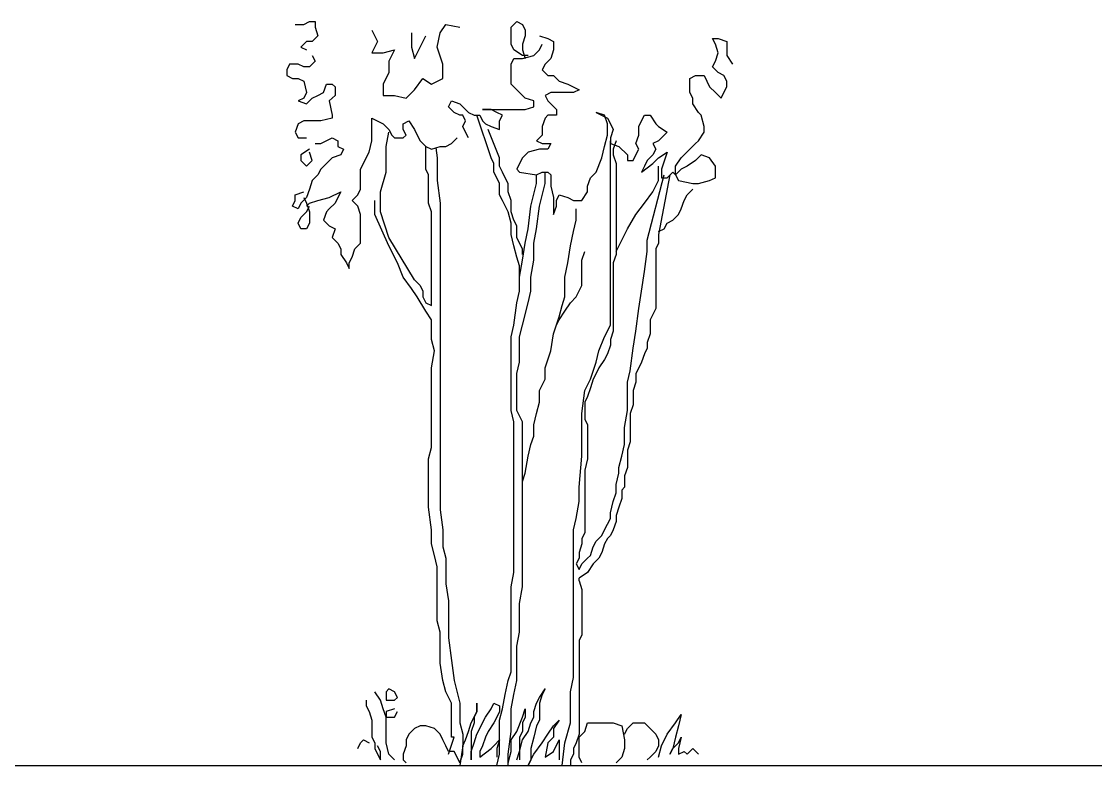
# Model space of a CAD drawing. Header units: millimetres. Extents: x 13268 to 164478, y 289082 to 363688.
# Drawn here: x 115502 to 128164, y 328505 to 337274 of the extents above; entities that cross this region are included whole.
import ezdxf

# ---------------------------------------------------------------- set-up
doc = ezdxf.new("R2010")
doc.units = ezdxf.units.MM
doc.layers.add('www.cad-blocks.net', color=7, linetype='Continuous')

# ---------------------------------------------------------------- blocks, each defined once
blk = doc.blocks.new('A$C5914382B')
for p, q in [((201, 8735), (268, 8769)), ((268, 8769), (335, 8769)), ((335, 8769), (335, 8702)), ((2644, 8702), (2711, 8769)), ((2711, 8769), (2778, 8735)), ((100, 8735), (201, 8735)), ((335, 8702), (368, 8601)), ((1004, 8668), (1071, 8534)), ((1472, 8635), (1472, 8468)), ((1774, 8468), (1807, 8635)), ((1807, 8635), (1874, 8735)), ((1874, 8735), (2041, 8702)), ((2644, 8635), (2644, 8702)), ((2644, 8501), (2644, 8635)), ((2778, 8735), (2811, 8668)), ((2811, 8668), (2811, 8601)), ((234, 8534), (167, 8468)), ((301, 8534), (234, 8534)), ((368, 8601), (301, 8534)), ((1071, 8534), (1004, 8401)), ((1573, 8468), (1640, 8601)), ((2677, 8434), (2644, 8501)), ((2811, 8601), (2778, 8501)), ((2778, 8501), (2778, 8434)), ((2979, 8601), (3079, 8568)), ((2979, 8434), (3012, 8501)), ((3079, 8568), (3146, 8534)), ((3146, 8534), (3146, 8434)), ((5053, 8501), (5020, 8568)), ((5020, 8568), (5087, 8568)), ((5087, 8401), (5053, 8501)), ((5087, 8568), (5187, 8534)), ((5187, 8534), (5187, 8434)), ((167, 8468), (234, 8434)), ((301, 8367), (335, 8300)), ((1004, 8401), (1138, 8401)), ((1138, 8401), (1272, 8434)), ((1272, 8434), (1205, 8300)), ((1472, 8468), (1506, 8334)), ((1506, 8334), (1573, 8468)), ((1841, 8267), (1774, 8468)), ((2778, 8367), (2677, 8434)), ((2778, 8434), (2811, 8334)), ((2778, 8334), (2912, 8367)), ((2845, 8367), (2778, 8367)), ((2912, 8367), (2979, 8434)), ((3146, 8434), (3112, 8334)), ((5053, 8300), (5087, 8401)), ((5187, 8434), (5187, 8367)), ((5187, 8367), (5254, 8267)), ((33, 8267), (0, 8200)), ((134, 8267), (33, 8267)), ((201, 8233), (134, 8267)), ((268, 8233), (201, 8233)), ((335, 8300), (268, 8233)), ((1205, 8300), (1205, 8166)), ((1841, 8099), (1841, 8267)), ((2644, 8267), (2677, 8334)), ((2644, 8200), (2644, 8267)), ((2677, 8334), (2778, 8334)), ((3045, 8267), (3012, 8200)), ((3112, 8334), (3045, 8267)), ((5020, 8233), (5053, 8300)), ((5087, 8166), (5020, 8233)), ((0, 8200), (0, 8133)), ((0, 8133), (67, 8099)), ((1205, 8166), (1138, 8032)), ((2644, 8032), (2644, 8200)), ((3012, 8200), (3079, 8133)), ((3079, 8133), (3146, 8133)), ((3146, 8133), (3213, 8066)), ((4752, 8099), (4819, 8133)), ((4819, 8133), (4920, 8133)), ((4920, 8133), (4953, 8066)), ((5154, 8133), (5087, 8166)), ((5187, 8066), (5154, 8133)), ((67, 8099), (134, 8099)), ((134, 8099), (201, 8066)), ((201, 8066), (234, 7932)), ((435, 7932), (469, 8032)), ((469, 8032), (535, 8032)), ((535, 8032), (569, 7999)), ((569, 7999), (569, 7898)), ((1138, 8032), (1138, 7898)), ((1506, 7965), (1606, 8099)), ((1606, 8099), (1707, 8032)), ((1707, 8032), (1841, 8099)), ((2744, 7932), (2644, 8032)), ((3213, 8066), (3313, 8032)), ((3313, 8032), (3447, 7965)), ((4752, 8032), (4752, 8099)), ((4752, 7932), (4752, 8032)), ((4953, 8066), (4986, 7999)), ((4986, 7999), (5053, 7932)), ((5154, 7932), (5187, 7999)), ((5187, 7999), (5187, 8066)), ((201, 7865), (134, 7832)), ((234, 7932), (201, 7865)), ((234, 7798), (301, 7865)), ((301, 7865), (368, 7898)), ((368, 7898), (435, 7932)), ((569, 7898), (502, 7832)), ((1138, 7898), (1272, 7898)), ((1272, 7898), (1406, 7865)), ((1406, 7865), (1506, 7965)), ((2811, 7865), (2744, 7932)), ((2912, 7832), (2811, 7865)), ((3112, 7932), (3045, 7898)), ((3045, 7898), (3079, 7832)), ((3246, 7932), (3112, 7932)), ((3380, 7932), (3246, 7932)), ((3447, 7965), (3380, 7932)), ((4786, 7865), (4752, 7932)), ((4786, 7798), (4786, 7865)), ((5053, 7932), (5120, 7865)), ((5120, 7865), (5154, 7932)), ((134, 7832), (234, 7798)), ((502, 7832), (535, 7664)), ((1908, 7765), (1941, 7832)), ((1974, 7698), (1908, 7765)), ((1941, 7832), (2041, 7798)), ((2041, 7798), (2108, 7731)), ((2108, 7731), (2142, 7698)), ((2410, 7731), (2309, 7731)), ((2309, 7731), (2376, 7731)), ((2376, 7731), (2510, 7731)), ((2477, 7698), (2410, 7731)), ((2510, 7731), (2644, 7731)), ((2644, 7731), (2744, 7731)), ((2744, 7731), (2811, 7731)), ((2811, 7731), (2912, 7765)), ((2912, 7765), (2912, 7832)), ((3079, 7832), (3179, 7731)), ((3179, 7731), (3179, 7664)), ((4853, 7698), (4786, 7798)), ((535, 7631), (402, 7597)), ((535, 7664), (535, 7631)), ((1004, 7530), (1004, 7631)), ((1004, 7631), (1138, 7564)), ((2041, 7664), (1974, 7698)), ((2075, 7664), (2041, 7664)), ((2108, 7597), (2075, 7664)), ((2142, 7698), (2209, 7664)), ((2209, 7664), (2276, 7664)), ((2410, 7162), (2242, 7664)), ((2276, 7664), (2309, 7597)), ((2543, 7664), (2477, 7698)), ((2510, 7597), (2543, 7664)), ((3045, 7631), (3012, 7530)), ((3079, 7664), (3045, 7631)), ((3179, 7664), (3079, 7664)), ((3748, 7664), (3648, 7698)), ((3648, 7698), (3782, 7631)), ((3782, 7564), (3748, 7664)), ((3782, 7631), (3815, 7564)), ((4183, 7597), (4217, 7664)), ((4217, 7664), (4284, 7664)), ((4284, 7664), (4351, 7564)), ((4886, 7664), (4853, 7698)), ((4920, 7530), (4886, 7664)), ((134, 7564), (100, 7463)), ((201, 7597), (134, 7564)), ((335, 7597), (201, 7597)), ((402, 7597), (335, 7597)), ((1004, 7463), (1004, 7530)), ((1138, 7564), (1205, 7497)), ((1205, 7497), (1238, 7430)), ((1372, 7564), (1439, 7597)), ((1372, 7497), (1372, 7564)), ((1406, 7430), (1372, 7497)), ((1439, 7597), (1506, 7497)), ((1506, 7497), (1539, 7430)), ((2075, 7530), (2108, 7597)), ((2108, 7463), (2075, 7530)), ((2309, 7597), (2343, 7564)), ((2343, 7564), (2410, 7530)), ((2510, 7162), (2376, 7497)), ((2410, 7530), (2510, 7497)), ((2510, 7497), (2510, 7597)), ((3012, 7530), (3012, 7430)), ((3782, 7430), (3782, 7564)), ((3815, 7564), (3849, 7497)), ((3849, 7497), (3815, 7396)), ((4150, 7530), (4183, 7597)), ((4150, 7430), (4150, 7530)), ((4351, 7564), (4384, 7530)), ((4384, 7530), (4484, 7463)), ((4920, 7463), (4920, 7530)), ((100, 7463), (134, 7396)), ((134, 7396), (234, 7396)), ((402, 7330), (535, 7396)), ((535, 7396), (602, 7363)), ((602, 7363), (602, 7296)), ((971, 7229), (1004, 7363)), ((1004, 7363), (1004, 7463)), ((1171, 7296), (1205, 7463)), ((1238, 7430), (1272, 7396)), ((1272, 7396), (1372, 7396)), ((1372, 7396), (1406, 7430)), ((1539, 7430), (1573, 7363)), ((1573, 7363), (1640, 7296)), ((1941, 7330), (2008, 7396)), ((2142, 7396), (2108, 7463)), ((3012, 7430), (2945, 7363)), ((2945, 7363), (3012, 7330)), ((3748, 7296), (3782, 7430)), ((3815, 7396), (3815, 7330)), ((3815, 7229), (3815, 7363)), ((3882, 7363), (3849, 7263)), ((4116, 7330), (4150, 7430)), ((4384, 7363), (4317, 7330)), ((4484, 7463), (4384, 7363)), ((4819, 7330), (4853, 7363)), ((4853, 7363), (4920, 7463)), ((268, 7263), (167, 7196)), ((301, 7129), (268, 7229)), ((335, 7330), (402, 7330)), ((602, 7296), (669, 7263)), ((669, 7263), (636, 7196)), ((937, 7162), (971, 7229)), ((1171, 7162), (1171, 7296)), ((1640, 7229), (1640, 7296)), ((1640, 7296), (1707, 7263)), ((1640, 7162), (1640, 7229)), ((1707, 7263), (1807, 7296)), ((1757, 7279), (1774, 7162)), ((1807, 7296), (1874, 7296)), ((1874, 7296), (1941, 7330)), ((2845, 7229), (2778, 7162)), ((2979, 7263), (2845, 7229)), ((3079, 7263), (2979, 7263)), ((3012, 7330), (3112, 7330)), ((3112, 7330), (3079, 7263)), ((3715, 7162), (3748, 7296)), ((3815, 7330), (3916, 7296)), ((3815, 7028), (3815, 7229)), ((3849, 7263), (3849, 7196)), ((3916, 7296), (4016, 7196)), ((4150, 7263), (4116, 7330)), ((4116, 7196), (4150, 7263)), ((4317, 7330), (4351, 7263)), ((4351, 7263), (4317, 7196)), ((4384, 7162), (4484, 7229)), ((4484, 7229), (4417, 7028)), ((4652, 7162), (4752, 7263)), ((4752, 7263), (4819, 7330)), ((167, 7196), (167, 7129)), ((167, 7129), (234, 7062)), ((234, 7062), (301, 7129)), ((469, 7095), (402, 7028)), ((535, 7162), (469, 7095)), ((636, 7196), (535, 7162)), ((870, 7028), (904, 7095)), ((904, 7095), (937, 7162)), ((1171, 6995), (1171, 7162)), ((1640, 7095), (1640, 7162)), ((1640, 7028), (1640, 7095)), ((1774, 7162), (1774, 7028)), ((2443, 7095), (2410, 7162)), ((2443, 6995), (2443, 7095)), ((2510, 7062), (2510, 7162)), ((2744, 7095), (2711, 7028)), ((2778, 7162), (2744, 7095)), ((3648, 6995), (3715, 7162)), ((3849, 7196), (3882, 7095)), ((3882, 7095), (3882, 6961)), ((4016, 7196), (4016, 7129)), ((4016, 7129), (4083, 7129)), ((4083, 7129), (4116, 7196)), ((4183, 6995), (4317, 7095)), ((4250, 7129), (4217, 7062)), ((4317, 7196), (4250, 7129)), ((4317, 7095), (4384, 7162)), ((4585, 7062), (4652, 7162)), ((4819, 7129), (4719, 7062)), ((4886, 7196), (4819, 7129)), ((4986, 7162), (4886, 7196)), ((5053, 7062), (4986, 7162)), ((402, 7028), (368, 6961)), ((870, 6961), (870, 7028)), ((1104, 6761), (1171, 6995)), ((1673, 6961), (1640, 7028)), ((1774, 7028), (1774, 6894)), ((2477, 6928), (2443, 6995)), ((2543, 6995), (2510, 7062)), ((2577, 6928), (2543, 6995)), ((2711, 7028), (2744, 6995)), ((2744, 6995), (2945, 6961)), ((2945, 6961), (3012, 6995)), ((3012, 6995), (3079, 6995)), ((3045, 6861), (3045, 6995)), ((3079, 6995), (3112, 6961)), ((3581, 6928), (3648, 6995)), ((3815, 6828), (3815, 7028)), ((4217, 7062), (4183, 6995)), ((4384, 6894), (4384, 7062)), ((4417, 7028), (4417, 6928)), ((4484, 6928), (4551, 6995)), ((4551, 6995), (4585, 6961)), ((4585, 6961), (4585, 7062)), ((4652, 7028), (4585, 6961)), ((4719, 7062), (4652, 7028)), ((5053, 6928), (5053, 7062)), ((301, 6894), (268, 6794)), ((368, 6961), (301, 6894)), ((870, 6894), (870, 6961)), ((870, 6794), (870, 6894)), ((1673, 6894), (1673, 6961)), ((1673, 6828), (1673, 6894)), ((1774, 6894), (1807, 6627)), ((2510, 6861), (2477, 6928)), ((2510, 6727), (2510, 6861)), ((2610, 6861), (2577, 6928)), ((2610, 6761), (2610, 6861)), ((2878, 6593), (2945, 6861)), ((2945, 6861), (2945, 6961)), ((2979, 6593), (3045, 6861)), ((3112, 6961), (3112, 6828)), ((3547, 6828), (3581, 6928)), ((3882, 6961), (3882, 6894)), ((3882, 6894), (3882, 6761)), ((4250, 6192), (4451, 6961)), ((4317, 6761), (4384, 6894)), ((4518, 6961), (4384, 6259)), ((4417, 6928), (4484, 6928)), ((4585, 6961), (4618, 6894)), ((4618, 6894), (4786, 6861)), ((4786, 6861), (4853, 6861)), ((4853, 6861), (4986, 6894)), ((4986, 6894), (5053, 6928)), ((100, 6727), (201, 6761)), ((100, 6660), (100, 6727)), ((268, 6794), (234, 6694)), ((502, 6694), (636, 6761)), ((636, 6761), (602, 6694)), ((770, 6660), (837, 6727)), ((837, 6727), (870, 6794)), ((1104, 6526), (1104, 6761)), ((1673, 6761), (1673, 6828)), ((1673, 6694), (1673, 6761)), ((2543, 6660), (2510, 6727)), ((2644, 6660), (2610, 6761)), ((3112, 6828), (3146, 6694)), ((3179, 6660), (3213, 6727)), ((3213, 6727), (3313, 6694)), ((3480, 6660), (3547, 6761)), ((3547, 6761), (3547, 6828)), ((3815, 6694), (3815, 6828)), ((3882, 6761), (3882, 6660)), ((4217, 6627), (4317, 6761)), ((4685, 6660), (4719, 6727)), ((4719, 6727), (4786, 6794)), ((67, 6593), (100, 6660)), ((134, 6560), (67, 6593)), ((167, 6627), (134, 6560)), ((234, 6694), (167, 6627)), ((201, 6694), (234, 6627)), ((234, 6627), (268, 6526)), ((234, 6593), (268, 6627)), ((234, 6526), (268, 6593)), ((268, 6627), (368, 6660)), ((368, 6660), (502, 6694)), ((569, 6627), (502, 6560)), ((602, 6694), (569, 6627)), ((837, 6593), (770, 6660)), ((870, 6493), (837, 6593)), ((1037, 6493), (1037, 6660)), ((1673, 6627), (1673, 6694)), ((1707, 6526), (1673, 6627)), ((1807, 6627), (1807, 6359)), ((2610, 6526), (2543, 6660)), ((2644, 6593), (2644, 6660)), ((2644, 6526), (2644, 6593)), ((2845, 6326), (2878, 6593)), ((2945, 6326), (2979, 6593)), ((3146, 6694), (3146, 6593)), ((3146, 6593), (3146, 6493)), ((3146, 6493), (3179, 6593)), ((3179, 6593), (3179, 6660)), ((3313, 6694), (3380, 6660)), ((3380, 6660), (3480, 6660)), ((3815, 6493), (3815, 6694)), ((3882, 6660), (3882, 6560)), ((4116, 6493), (4217, 6627)), ((4652, 6560), (4685, 6660)), ((134, 6392), (167, 6459)), ((167, 6459), (234, 6526)), ((268, 6526), (268, 6459)), ((268, 6459), (268, 6392)), ((469, 6526), (435, 6426)), ((502, 6560), (469, 6526)), ((870, 6359), (870, 6493)), ((1205, 6125), (1037, 6493)), ((1205, 6225), (1104, 6526)), ((1707, 6426), (1707, 6526)), ((2644, 6392), (2610, 6526)), ((2677, 6426), (2644, 6526)), ((3414, 6426), (3414, 6560)), ((3815, 6359), (3815, 6493)), ((3882, 6560), (3882, 6493)), ((3882, 6493), (3882, 6392)), ((4016, 6326), (4116, 6493)), ((4551, 6426), (4618, 6493)), ((4618, 6493), (4652, 6560)), ((167, 6326), (134, 6392)), ((268, 6392), (234, 6326)), ((435, 6426), (502, 6359)), ((502, 6359), (569, 6326)), ((870, 6326), (870, 6359)), ((1707, 6359), (1707, 6426)), ((1707, 6292), (1707, 6359)), ((1807, 6359), (1807, 6091)), ((2644, 6259), (2644, 6392)), ((2711, 6359), (2677, 6426)), ((2711, 6225), (2711, 6359)), ((3380, 6292), (3414, 6426)), ((3815, 6192), (3815, 6359)), ((3882, 6392), (3882, 6292)), ((4451, 6326), (4484, 6392)), ((4484, 6392), (4551, 6426)), ((234, 6326), (167, 6326)), ((569, 6326), (535, 6225)), ((535, 6225), (602, 6158)), ((870, 6225), (870, 6326)), ((870, 6158), (870, 6225)), ((1506, 5723), (1205, 6225)), ((1707, 6225), (1707, 6292)), ((1707, 6158), (1707, 6225)), ((2677, 6125), (2644, 6259)), ((2744, 6158), (2711, 6225)), ((2811, 6158), (2845, 6326)), ((2912, 6158), (2945, 6326)), ((3347, 6125), (3380, 6292)), ((3882, 6292), (3882, 6225)), ((3882, 6225), (3882, 6158)), ((3949, 6192), (4016, 6326)), ((4384, 6292), (4451, 6326)), ((4384, 6259), (4384, 6158)), ((602, 6158), (636, 6091)), ((636, 6091), (636, 6024)), ((770, 5991), (803, 6091)), ((803, 6091), (870, 6158)), ((1305, 5924), (1205, 6125)), ((1707, 6058), (1707, 6158)), ((1807, 6091), (1807, 5824)), ((2711, 5991), (2677, 6125)), ((2778, 6091), (2744, 6158)), ((2778, 5957), (2811, 6158)), ((2778, 6024), (2778, 6091)), ((2912, 5957), (2912, 6158)), ((3313, 5924), (3347, 6125)), ((3815, 5924), (3815, 6192)), ((3882, 6058), (3949, 6192)), ((3882, 6158), (3882, 6024)), ((4250, 6058), (4250, 6192)), ((4384, 6158), (4351, 6091)), ((4351, 6091), (4351, 6024)), ((636, 6024), (703, 5924)), ((736, 5924), (770, 5991)), ((1707, 5991), (1707, 6058)), ((1707, 5924), (1707, 5991)), ((2744, 5890), (2711, 5991)), ((2744, 5757), (2778, 5957)), ((2878, 5757), (2912, 5957)), ((3480, 5957), (3514, 6058)), ((3480, 5824), (3480, 5957)), ((3882, 6024), (3849, 5924)), ((4217, 5824), (4250, 6058)), ((4351, 6024), (4351, 5924)), ((703, 5924), (736, 5857)), ((736, 5857), (736, 5924)), ((1372, 5757), (1305, 5924)), ((1707, 5824), (1707, 5924)), ((2744, 5824), (2744, 5890)), ((3280, 5757), (3313, 5924)), ((3815, 5723), (3815, 5924)), ((3849, 5924), (3849, 5824)), ((4351, 5924), (4351, 5824)), ((1472, 5623), (1372, 5757)), ((1506, 5723), (1573, 5656)), ((1707, 5757), (1707, 5824)), ((1707, 5690), (1707, 5757)), ((1807, 5824), (1807, 5589)), ((2744, 5723), (2744, 5824)), ((2744, 5589), (2744, 5757)), ((2878, 5589), (2878, 5757)), ((3280, 5623), (3280, 5757)), ((3480, 5757), (3480, 5824)), ((3480, 5656), (3480, 5757)), ((3815, 5489), (3815, 5723)), ((3849, 5824), (3849, 5723)), ((3849, 5723), (3849, 5623)), ((4183, 5589), (4217, 5824)), ((4351, 5824), (4351, 5723)), ((4351, 5723), (4351, 5623)), ((1539, 5522), (1472, 5623)), ((1573, 5656), (1606, 5589)), ((1606, 5589), (1606, 5522)), ((1707, 5589), (1707, 5690)), ((1707, 5522), (1707, 5589)), ((1807, 5589), (1807, 5455)), ((2711, 5455), (2744, 5589)), ((2845, 5455), (2878, 5589)), ((3280, 5522), (3280, 5623)), ((3414, 5522), (3480, 5656)), ((3849, 5623), (3849, 5556)), ((4150, 5388), (4183, 5589)), ((4351, 5623), (4351, 5522)), ((1640, 5355), (1539, 5522)), ((1606, 5522), (1640, 5455)), ((1640, 5455), (1707, 5422)), ((1707, 5455), (1707, 5522)), ((1707, 5422), (1707, 5455)), ((1807, 5455), (1807, 5288)), ((2677, 5188), (2711, 5455)), ((2778, 5188), (2845, 5455)), ((3246, 5422), (3280, 5522)), ((3280, 5355), (3347, 5455)), ((3347, 5455), (3414, 5522)), ((3815, 5388), (3815, 5489)), ((3849, 5556), (3849, 5489)), ((3849, 5489), (3849, 5422)), ((4351, 5522), (4351, 5455)), ((4351, 5455), (4351, 5388)), ((1707, 5254), (1640, 5355)), ((3213, 5288), (3246, 5422)), ((3213, 5254), (3280, 5355)), ((3815, 5188), (3815, 5388)), ((3849, 5422), (3849, 5355)), ((3849, 5355), (3849, 5288)), ((4116, 5121), (4150, 5388)), ((4351, 5388), (4284, 5254)), ((1707, 5020), (1707, 5254)), ((1807, 5288), (1807, 5054)), ((3146, 5087), (3213, 5288)), ((3179, 5188), (3213, 5254)), ((3849, 5288), (3849, 5221)), ((3849, 5221), (3849, 5121)), ((4284, 5254), (4284, 5154)), ((2644, 5054), (2677, 5188)), ((2744, 5054), (2778, 5188)), ((3112, 4886), (3146, 5087)), ((3748, 5054), (3815, 5188)), ((3849, 5121), (3815, 5020)), ((4083, 4920), (4116, 5121)), ((4284, 5087), (4250, 4987)), ((4284, 5154), (4284, 5087)), ((1740, 4886), (1707, 5020)), ((1807, 5054), (1807, 4686)), ((2644, 4920), (2644, 5054)), ((2744, 4920), (2744, 5054)), ((3681, 4886), (3748, 5054)), ((3815, 4953), (3782, 4853)), ((3815, 5020), (3815, 4953)), ((4250, 4987), (4250, 4920)), ((1707, 4686), (1740, 4886)), ((2644, 4752), (2644, 4920)), ((2744, 4752), (2744, 4920)), ((3045, 4686), (3112, 4886)), ((3648, 4752), (3681, 4886)), ((3782, 4853), (3748, 4786)), ((4049, 4652), (4083, 4920)), ((4217, 4853), (4183, 4752)), ((4250, 4920), (4217, 4853)), ((1707, 4485), (1707, 4686)), ((1807, 4686), (1807, 4451)), ((2644, 4619), (2644, 4752)), ((2711, 4619), (2744, 4752)), ((3045, 4552), (3045, 4686)), ((3581, 4552), (3648, 4752)), ((3681, 4686), (3648, 4619)), ((3748, 4786), (3681, 4686)), ((4150, 4686), (4116, 4619)), ((4183, 4752), (4150, 4686)), ((2644, 4485), (2644, 4619)), ((2711, 4485), (2711, 4619)), ((3648, 4619), (3614, 4552)), ((4016, 4518), (4049, 4652)), ((4116, 4619), (4116, 4518)), ((1707, 4250), (1707, 4485)), ((1807, 4451), (1807, 4317)), ((2644, 4317), (2644, 4485)), ((2711, 4317), (2711, 4485)), ((2979, 4418), (3045, 4552)), ((3514, 4418), (3581, 4552)), ((3581, 4451), (3547, 4351)), ((3614, 4552), (3581, 4451)), ((4016, 4384), (4016, 4518)), ((4116, 4518), (4083, 4418)), ((1807, 4317), (1807, 4050)), ((2644, 4184), (2644, 4317)), ((2711, 4184), (2711, 4317)), ((2979, 4284), (2979, 4418)), ((3480, 4150), (3514, 4418)), ((3547, 4351), (3514, 4284)), ((4016, 4184), (4016, 4384)), ((4083, 4418), (4083, 4351)), ((4083, 4351), (4083, 4250)), ((1707, 4083), (1707, 4250)), ((2677, 4050), (2644, 4184)), ((2778, 4050), (2711, 4184)), ((2945, 4150), (2979, 4284)), ((3514, 4284), (3514, 4184)), ((3514, 4184), (3514, 4083)), ((3982, 3983), (4016, 4184)), ((4083, 4250), (4049, 4150)), ((1707, 3748), (1707, 4083)), ((2912, 4016), (2945, 4150)), ((3480, 3916), (3480, 4150)), ((3514, 4083), (3547, 4016)), ((4049, 4150), (4049, 4050)), ((1807, 4050), (1807, 3782)), ((2677, 3882), (2677, 4050)), ((2778, 3882), (2778, 4050)), ((2912, 3882), (2912, 4016)), ((3547, 4016), (3547, 3916)), ((3982, 3782), (3982, 3983)), ((4049, 4050), (4049, 3949)), ((4049, 3949), (4049, 3882)), ((2677, 3715), (2677, 3882)), ((2778, 3715), (2778, 3882)), ((2878, 3782), (2912, 3882)), ((3480, 3648), (3480, 3916)), ((3547, 3916), (3547, 3849)), ((3547, 3849), (3547, 3782)), ((4049, 3815), (4016, 3715)), ((4049, 3882), (4049, 3815)), ((1673, 3615), (1707, 3748)), ((1807, 3782), (1807, 3514)), ((2677, 3548), (2677, 3715)), ((2778, 3548), (2778, 3715)), ((2845, 3648), (2878, 3782)), ((3547, 3782), (3547, 3715)), ((3547, 3715), (3547, 3615)), ((3949, 3648), (3982, 3782)), ((4016, 3715), (4016, 3648)), ((1673, 3380), (1673, 3615)), ((2677, 3380), (2677, 3548)), ((2778, 3380), (2778, 3548)), ((2811, 3447), (2845, 3648)), ((3447, 3280), (3480, 3648)), ((3547, 3615), (3514, 3481)), ((3916, 3514), (3949, 3648)), ((4016, 3648), (4016, 3581)), ((4016, 3581), (4016, 3514)), ((1807, 3514), (1807, 3246)), ((2778, 3347), (2811, 3447)), ((3514, 3481), (3514, 3380)), ((3882, 3313), (3916, 3447)), ((3916, 3447), (3916, 3514)), ((4016, 3514), (3982, 3414)), ((1673, 3146), (1673, 3380)), ((2677, 3246), (2677, 3380)), ((2778, 3246), (2778, 3380)), ((2778, 3246), (2778, 3347)), ((3514, 3380), (3514, 3280)), ((3882, 3213), (3882, 3313)), ((3982, 3414), (3982, 3347)), ((3982, 3347), (3982, 3280)), ((1807, 3246), (1807, 3012)), ((2677, 3146), (2677, 3246)), ((2778, 3146), (2778, 3246)), ((2778, 3213), (2778, 3246)), ((3447, 3113), (3447, 3280)), ((3514, 3280), (3514, 3246)), ((3514, 3246), (3514, 3146)), ((3849, 3113), (3882, 3213)), ((3982, 3280), (3949, 3246)), ((3949, 3246), (3949, 3146)), ((1673, 3046), (1673, 3146)), ((1707, 2778), (1673, 3046)), ((2677, 2979), (2677, 3146)), ((2778, 2979), (2778, 3146)), ((3414, 2912), (3447, 3113)), ((3514, 3146), (3514, 3079)), ((3514, 3079), (3514, 3012)), ((3815, 2979), (3849, 3113)), ((3916, 3046), (3882, 2945)), ((3949, 3146), (3916, 3046)), ((1807, 3012), (1841, 2778)), ((2677, 2778), (2677, 2979)), ((2778, 2778), (2778, 2979)), ((3514, 3012), (3514, 2912)), ((3815, 2912), (3815, 2979)), ((3882, 2945), (3882, 2878)), ((3380, 2778), (3414, 2912)), ((3514, 2912), (3514, 2811)), ((3514, 2811), (3514, 2744)), ((3748, 2778), (3815, 2912)), ((3882, 2878), (3849, 2778)), ((1707, 2611), (1707, 2778)), ((1841, 2778), (1841, 2577)), ((2677, 2644), (2677, 2778)), ((2778, 2644), (2778, 2778)), ((3380, 2611), (3380, 2778)), ((3514, 2744), (3480, 2677)), ((3480, 2677), (3480, 2611)), ((3648, 2644), (3715, 2711)), ((3715, 2711), (3748, 2778)), ((3782, 2677), (3748, 2611)), ((3815, 2711), (3782, 2677)), ((3849, 2778), (3815, 2711)), ((1740, 2477), (1707, 2611)), ((1841, 2577), (1874, 2443)), ((2677, 2410), (2677, 2644)), ((2778, 2410), (2778, 2644)), ((3380, 2477), (3380, 2611)), ((3480, 2611), (3447, 2510)), ((3581, 2477), (3614, 2577)), ((3614, 2577), (3648, 2644)), ((3748, 2611), (3715, 2510)), ((1774, 2343), (1740, 2477)), ((1874, 2443), (1874, 2276)), ((2677, 2276), (2677, 2410)), ((2778, 2276), (2778, 2410)), ((3380, 2276), (3380, 2477)), ((3447, 2443), (3414, 2376)), ((3447, 2510), (3447, 2443)), ((3480, 2376), (3547, 2443)), ((3547, 2443), (3581, 2477)), ((3681, 2443), (3614, 2376)), ((3715, 2510), (3681, 2443)), ((1774, 2175), (1774, 2343)), ((3414, 2376), (3447, 2309)), ((3447, 2309), (3480, 2376)), ((3614, 2376), (3547, 2276)), ((1774, 2042), (1774, 2175)), ((1874, 2276), (1874, 2142)), ((2644, 2108), (2677, 2276)), ((2778, 2108), (2778, 2276)), ((3380, 2142), (3380, 2276)), ((3547, 2276), (3447, 2209)), ((3447, 2175), (3447, 2209)), ((3447, 2175), (3480, 2075)), ((1774, 1841), (1774, 2042)), ((1874, 2142), (1908, 1941)), ((2644, 1908), (2644, 2108)), ((2744, 1908), (2778, 2108)), ((3380, 2008), (3380, 2142)), ((3480, 2075), (3480, 2008)), ((1908, 1941), (1908, 1707)), ((2644, 1707), (2644, 1908)), ((2744, 1707), (2744, 1908)), ((3380, 1774), (3380, 2008)), ((3480, 2008), (3480, 1908)), ((3480, 1908), (3480, 1841)), ((1774, 1707), (1774, 1841)), ((3380, 1506), (3380, 1774)), ((3480, 1841), (3480, 1740)), ((1807, 1573), (1774, 1707)), ((1908, 1707), (1908, 1506)), ((2644, 1573), (2644, 1707)), ((2744, 1573), (2744, 1707)), ((3480, 1740), (3480, 1673)), ((3480, 1673), (3480, 1540)), ((1807, 1439), (1807, 1573)), ((2644, 1406), (2644, 1573)), ((2711, 1406), (2744, 1573)), ((3480, 1540), (3447, 1473)), ((1807, 1205), (1807, 1439)), ((1908, 1506), (1941, 1238)), ((2644, 1238), (2644, 1406)), ((2711, 1238), (2711, 1406)), ((3380, 1205), (3380, 1506)), ((3447, 1473), (3447, 1372)), ((3447, 1372), (3447, 1272)), ((3447, 1272), (3447, 1205)), ((1841, 1004), (1807, 1205)), ((1941, 1238), (1974, 1004)), ((2644, 1104), (2644, 1238)), ((2711, 1104), (2711, 1238)), ((3380, 1038), (3380, 1205)), ((3447, 1205), (3447, 1104)), ((2610, 1004), (2644, 1104)), ((2711, 1004), (2711, 1104)), ((3347, 870), (3380, 1038)), ((3447, 1104), (3447, 1038)), ((3447, 1038), (3447, 1004)), ((1205, 904), (1171, 870)), ((1272, 870), (1205, 904)), ((1874, 870), (1841, 1004)), ((1974, 1004), (2041, 736)), ((2577, 837), (2610, 1004)), ((2677, 837), (2711, 1004)), ((2979, 803), (3045, 904)), ((3045, 904), (3012, 837)), ((3447, 1004), (3447, 904)), ((3447, 904), (3447, 837)), ((937, 770), (937, 703)), ((1104, 770), (1037, 870)), ((1138, 669), (1104, 770)), ((1171, 870), (1171, 770)), ((1171, 770), (1272, 770)), ((1305, 803), (1272, 870)), ((1272, 770), (1305, 803)), ((1941, 736), (1874, 870)), ((2543, 669), (2577, 837)), ((2644, 669), (2677, 837)), ((2945, 736), (2979, 803)), ((3012, 837), (2979, 736)), ((3347, 669), (3347, 870)), ((3447, 837), (3447, 770)), ((3447, 770), (3447, 669)), ((937, 703), (971, 636)), ((971, 636), (1004, 536)), ((1171, 569), (1138, 669)), ((1272, 669), (1171, 636)), ((1171, 636), (1171, 569)), ((1272, 569), (1305, 636)), ((1941, 602), (1941, 736)), ((2041, 736), (2041, 502)), ((2209, 569), (2242, 636)), ((2242, 636), (2209, 569)), ((2242, 636), (2242, 736)), ((2242, 736), (2242, 636)), ((2343, 569), (2410, 669)), ((2410, 669), (2443, 736)), ((2443, 736), (2510, 703)), ((2510, 636), (2477, 569)), ((2510, 703), (2510, 636)), ((2510, 536), (2543, 669)), ((2644, 536), (2644, 669)), ((2778, 569), (2811, 669)), ((2811, 669), (2811, 569)), ((2912, 636), (2945, 736)), ((2912, 569), (2912, 636)), ((2979, 736), (2979, 669)), ((2979, 669), (2979, 602)), ((3347, 502), (3347, 669)), ((3447, 669), (3447, 602)), ((1004, 536), (1004, 435)), ((1171, 502), (1171, 569)), ((1171, 569), (1272, 569)), ((1941, 469), (1941, 602)), ((2175, 502), (2209, 569)), ((2209, 569), (2209, 502)), ((2309, 502), (2343, 569)), ((2477, 569), (2443, 502)), ((2510, 402), (2510, 536)), ((2644, 402), (2644, 536)), ((2711, 402), (2778, 569)), ((2811, 569), (2778, 502)), ((2878, 502), (2912, 569)), ((2979, 536), (2945, 469)), ((2979, 602), (2979, 536)), ((3146, 469), (3213, 536)), ((3213, 536), (3146, 435)), ((3447, 602), (3447, 502)), ((4585, 502), (4652, 602)), ((4652, 602), (4618, 469)), ((1004, 435), (1004, 335)), ((1171, 435), (1171, 502)), ((1171, 335), (1171, 435)), ((1506, 435), (1439, 368)), ((1573, 469), (1506, 435)), ((1640, 469), (1573, 469)), ((1740, 435), (1640, 469)), ((1807, 368), (1740, 435)), ((1941, 335), (1941, 469)), ((2041, 502), (2075, 368)), ((2108, 301), (2142, 402)), ((2142, 402), (2175, 502)), ((2209, 502), (2175, 402)), ((2175, 402), (2175, 335)), ((2242, 368), (2276, 435)), ((2276, 435), (2309, 502)), ((2376, 402), (2343, 335)), ((2443, 502), (2376, 402)), ((2510, 134), (2510, 402)), ((2610, 134), (2644, 402)), ((2644, 301), (2711, 402)), ((2778, 402), (2744, 335)), ((2778, 502), (2778, 402)), ((2778, 301), (2845, 402)), ((2845, 402), (2878, 502)), ((2945, 469), (2912, 335)), ((3079, 368), (3146, 469)), ((3146, 435), (3146, 335)), ((3280, 268), (3347, 502)), ((3447, 502), (3447, 435)), ((3447, 435), (3447, 368)), ((3447, 335), (3514, 402)), ((3514, 402), (3547, 502)), ((3547, 502), (3648, 502)), ((3648, 502), (3748, 502)), ((3748, 502), (3849, 502)), ((3849, 502), (3949, 469)), ((3949, 469), (3982, 301)), ((3982, 368), (4016, 435)), ((4016, 435), (4083, 502)), ((4083, 502), (4150, 502)), ((4150, 502), (4217, 502)), ((4217, 502), (4351, 368)), ((4484, 368), (4585, 502)), ((4618, 469), (4585, 335)), ((837, 201), (870, 268)), ((870, 268), (904, 301)), ((904, 301), (971, 268)), ((1004, 335), (1037, 268)), ((1037, 268), (1037, 201)), ((1171, 268), (1171, 335)), ((1205, 134), (1171, 268)), ((1439, 368), (1406, 301)), ((1406, 301), (1406, 234)), ((1841, 301), (1807, 368)), ((1874, 234), (1841, 301)), ((1908, 134), (1974, 335)), ((1974, 335), (1941, 335)), ((2075, 368), (2075, 234)), ((2075, 234), (2108, 301)), ((2175, 335), (2175, 234)), ((2175, 167), (2209, 268)), ((2209, 268), (2242, 368)), ((2343, 335), (2309, 234)), ((2443, 234), (2510, 301)), ((2510, 301), (2477, 201)), ((2644, 167), (2644, 301)), ((2744, 335), (2744, 268)), ((2744, 167), (2778, 301)), ((2744, 268), (2744, 167)), ((2912, 335), (2878, 201)), ((2912, 134), (3012, 268)), ((3012, 268), (3079, 368)), ((3079, 268), (3045, 100)), ((3146, 335), (3079, 268)), ((3146, 167), (3213, 301)), ((3213, 301), (3213, 201)), ((3246, 0), (3280, 268)), ((3414, 268), (3380, 201)), ((3447, 368), (3414, 268)), ((3447, 268), (3447, 335)), ((3447, 167), (3447, 268)), ((3982, 301), (3982, 201)), ((4351, 368), (4384, 301)), ((4384, 301), (4384, 234)), ((4417, 234), (4484, 368)), ((4585, 335), (4551, 201)), ((4551, 201), (4618, 268)), ((4618, 268), (4652, 335)), ((4652, 335), (4618, 201)), ((1037, 201), (1071, 134)), ((1104, 167), (1071, 234)), ((1071, 134), (1104, 67)), ((1104, 67), (1104, 167)), ((1272, 67), (1205, 134)), ((1406, 234), (1372, 134)), ((1372, 134), (1372, 67)), ((1908, 167), (1874, 234)), ((1974, 167), (1908, 167)), ((2008, 100), (1974, 167)), ((2075, 234), (2041, 0)), ((2041, 33), (2075, 134)), ((2075, 134), (2075, 234)), ((2175, 234), (2175, 134)), ((2175, 67), (2175, 167)), ((2175, 134), (2175, 67)), ((2309, 234), (2276, 167)), ((2276, 100), (2410, 201)), ((2276, 167), (2276, 100)), ((2410, 201), (2443, 234)), ((2477, 201), (2477, 100)), ((2477, 0), (2510, 134)), ((2610, 33), (2644, 167)), ((2610, 0), (2610, 134)), ((2711, 67), (2744, 167)), ((2744, 167), (2744, 67)), ((2878, 201), (2878, 67)), ((2878, 67), (2912, 134)), ((3045, 100), (3146, 167)), ((3213, 201), (3213, 134)), ((3213, 134), (3213, 67)), ((3380, 134), (3347, 67)), ((3380, 201), (3380, 134)), ((3447, 100), (3447, 167)), ((3982, 201), (3949, 100)), ((4351, 167), (4284, 100)), ((4384, 234), (4351, 167)), ((4384, 100), (4417, 234)), ((4551, 201), (4518, 134)), ((4518, 134), (4551, 201)), ((4618, 201), (4618, 134)), ((4618, 134), (4685, 167)), ((4685, 167), (4719, 134)), ((4719, 134), (4786, 201)), ((4786, 201), (4853, 134)), ((1372, 67), (1406, 33)), ((2041, 33), (2008, 100)), ((2878, 67), (2845, 0)), ((2845, 0), (2878, 67)), ((3347, 67), (3347, 0)), ((3480, 33), (3447, 100)), ((3949, 100), (3882, 33)), ((4284, 100), (4250, 67))]:
    blk.add_line(p, q)
blk = doc.blocks.new('format')
at = {"layer": 'www.cad-blocks.net', "color": 155, "true_color": 0x546d8e}
blk.add_line((20726, 328505), (164196, 328505), dxfattribs=at)

msp = doc.modelspace()

# ---------------------------------------------------------------- block references
for name, p in [('format', (0, 0)), ('A$C5914382B', (118629, 328505))]:
    msp.add_blockref(name, p)

doc.saveas('drawing.dxf')
